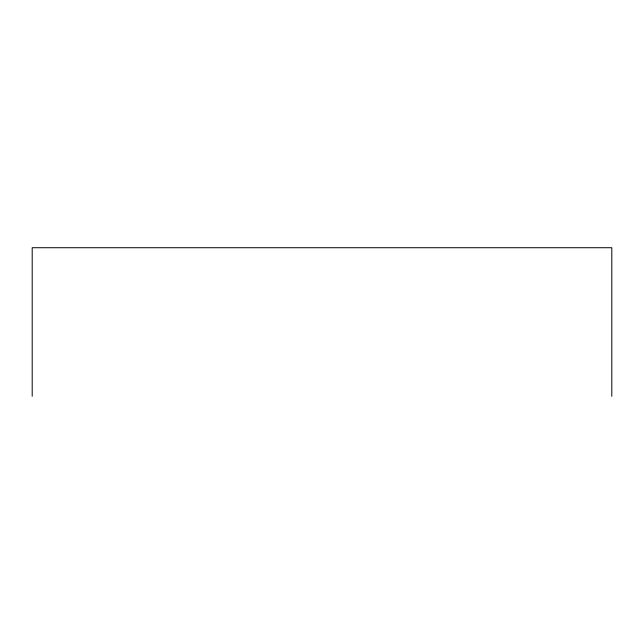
<?xml version="1.0" encoding="UTF-8"?>
<svg xmlns="http://www.w3.org/2000/svg" width="644" height="644" viewBox="0 0 644 644"><rect width="100%" height="100%" fill="white"/><g stroke="black" fill="none" stroke-linecap="round" stroke-linejoin="round"><path stroke-width="0.97" d="M611.8 396.277L611.8 247.723L32.2 247.723L32.2 396.277"/></g></svg>
